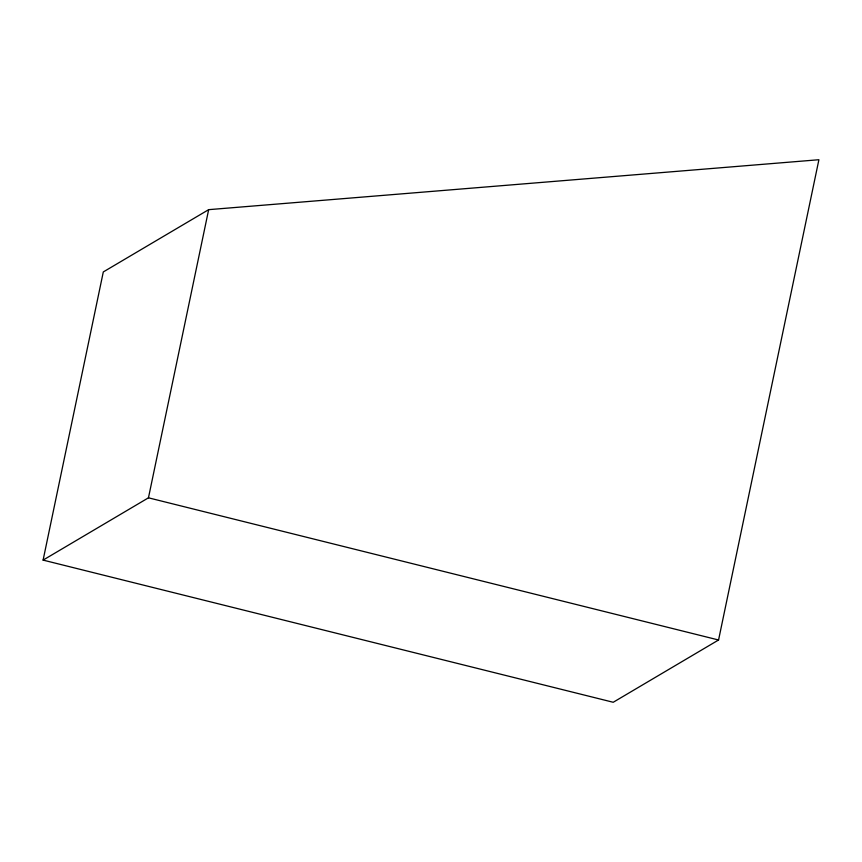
<?xml version="1.0" encoding="UTF-8"?>
<svg xmlns="http://www.w3.org/2000/svg" width="862" height="862" viewBox="0 0 862 862"><rect width="100%" height="100%" fill="white"/><g stroke="black" fill="none" stroke-linecap="round" stroke-linejoin="round"><path stroke-width="1.29" d="M43.1 560.106L103.3 271.939L208.658 209.66L818.9 159.729L718.563 639.992L613.216 702.271L43.1 560.106L148.458 497.816L718.563 639.992M148.458 497.816L208.658 209.66"/></g></svg>
